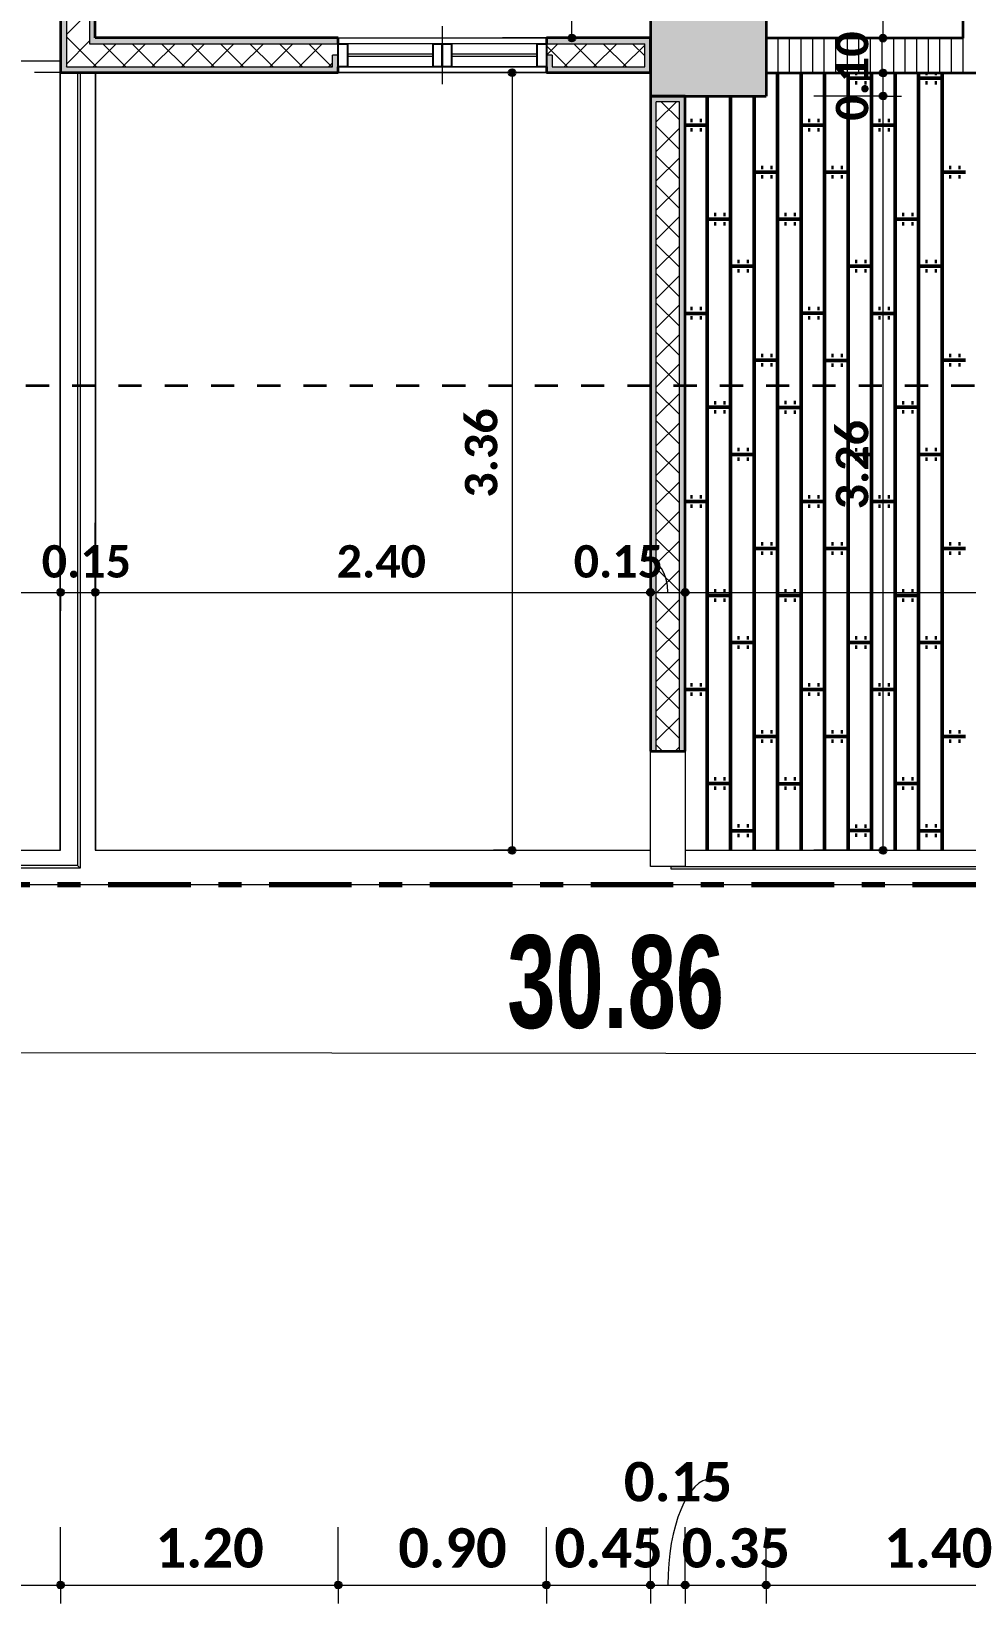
# Model space of a CAD drawing. Header units: metres. Extents: x -144 to 1000, y -717 to 29.
# Drawn here: x 507.7 to 511.74, y -574.64 to -567.85 of the extents above; entities that cross this region are included whole.
import ezdxf

# ---------------------------------------------------------------- set-up
doc = ezdxf.new("R2010")
doc.units = ezdxf.units.M
for name, pattern in [('Basculante', [0.11625, 0.075, -0.04125]), ('basculante modificado', [0.18, 0.1125, -0.0675]), ('Dash Dot 3_16_', [0.595313, 0.357187, -0.119063, 0, -0.119063])]:
    doc.linetypes.add(name, pattern=pattern)
doc.layers.get('0').update_dxf_attribs({"color": 1})
for name, color, linetype, lineweight in [('A-ANNO-DIMS', 1, 'Continuous', 9), ('A-DETL', 1, 'Continuous', 9), ('A-DETL-GENF', 1, 'Continuous', 9), ('A-FLOR', 2, 'Continuous', 9), ('A-FLOR-HRAL', 1, 'Continuous', 9), ('A-FLOR-PATT', 8, 'Continuous', 50), ('A-GLAZ', 1, 'Continuous', 9), ('A-WALL', 4, 'Continuous', 9), ('S-COLS', 7, 'Continuous', 9)]:
    doc.layers.add(name, color=color, linetype=linetype, lineweight=lineweight)
doc.layers.add('A-WALL-PATT', color=7, linetype='Continuous', lineweight=35, true_color=0x9c9c9c)
doc.styles.add('Britannic Bold_B_1', font='', dxfattribs={"width": 0.7, "height": 0.4})
doc.styles.add('Calibri_B_4', font='calibrib.ttf', dxfattribs={"height": 0.1125})
doc.styles.add('Calibri_B_5', font='calibrib.ttf', dxfattribs={"height": 0.66})
doc.styles.get('Britannic Bold_B_1').set_extended_font_data('Britannic Bold', bold=True)

# ---------------------------------------------------------------- blocks, each defined once
blk = doc.blocks.new('I')
at = {"layer": 'A-ANNO-DIMS', "lineweight": 25}
h = blk.add_hatch(color=256, dxfattribs=at)
edge = h.paths.add_edge_path()
edge.add_arc((506.2709, -506.2089), 0.015, 0, 360)
h = blk.add_hatch(color=256, dxfattribs=at)
edge = h.paths.add_edge_path()
edge.add_arc((507.6161, -506.21), 0.015, 0, 360)
h = blk.add_hatch(color=256, dxfattribs=at)
edge = h.paths.add_edge_path()
edge.add_arc((506.0124, -506.3589), 0.015, 0, 360)
h = blk.add_hatch(color=256, dxfattribs=at)
edge = h.paths.add_edge_path()
edge.add_arc((507.6161, -506.36), 0.015, 0, 360)
h = blk.add_hatch(color=256, dxfattribs=at)
edge = h.paths.add_edge_path()
edge.add_arc((507.6161, -506.4599), 0.015, 0, 360)
h = blk.add_hatch(color=256, dxfattribs=at)
edge = h.paths.add_edge_path()
edge.add_arc((507.6161, -506.4599), 0.015, 0, 360)
h = blk.add_hatch(color=256, dxfattribs=at)
edge = h.paths.add_edge_path()
edge.add_arc((504.0605, -508.6044), 0.015, 0, 360)
h = blk.add_hatch(color=256, dxfattribs=at)
edge = h.paths.add_edge_path()
edge.add_arc((504.0605, -508.6044), 0.015, 0, 360)
h = blk.add_hatch(color=256, dxfattribs=at)
edge = h.paths.add_edge_path()
edge.add_arc((504.2105, -508.6044), 0.015, 0, 360)
h = blk.add_hatch(color=256, dxfattribs=at)
edge = h.paths.add_edge_path()
edge.add_arc((504.2105, -508.6044), 0.015, 0, 360)
h = blk.add_hatch(color=256, dxfattribs=at)
edge = h.paths.add_edge_path()
edge.add_arc((506.6107, -508.6044), 0.015, 0, 360)
h = blk.add_hatch(color=256, dxfattribs=at)
edge = h.paths.add_edge_path()
edge.add_arc((506.6107, -508.6044), 0.015, 0, 360)
h = blk.add_hatch(color=256, dxfattribs=at)
edge = h.paths.add_edge_path()
edge.add_arc((506.7607, -508.6044), 0.015, 0, 360)
h = blk.add_hatch(color=256, dxfattribs=at)
edge = h.paths.add_edge_path()
edge.add_arc((506.7607, -508.6044), 0.015, 0, 360)
h = blk.add_hatch(color=256, dxfattribs=at)
edge = h.paths.add_edge_path()
edge.add_arc((506.0124, -509.7185), 0.015, 0, 360)
h = blk.add_hatch(color=256, dxfattribs=at)
edge = h.paths.add_edge_path()
edge.add_arc((507.6161, -509.7185), 0.015, 0, 360)
h = blk.add_hatch(color=256, dxfattribs=at)
edge = h.paths.add_edge_path()
edge.add_arc((504.0605, -512.8929), 0.015, 0, 360)
h = blk.add_hatch(color=256, dxfattribs=at)
edge = h.paths.add_edge_path()
edge.add_arc((504.0605, -512.8929), 0.015, 0, 360)
h = blk.add_hatch(color=256, dxfattribs=at)
edge = h.paths.add_edge_path()
edge.add_arc((505.2607, -512.8929), 0.015, 0, 360)
h = blk.add_hatch(color=256, dxfattribs=at)
edge = h.paths.add_edge_path()
edge.add_arc((505.2607, -512.8929), 0.015, 0, 360)
h = blk.add_hatch(color=256, dxfattribs=at)
edge = h.paths.add_edge_path()
edge.add_arc((506.1607, -512.8929), 0.015, 0, 360)
h = blk.add_hatch(color=256, dxfattribs=at)
edge = h.paths.add_edge_path()
edge.add_arc((506.1607, -512.8929), 0.015, 0, 360)
h = blk.add_hatch(color=256, dxfattribs=at)
edge = h.paths.add_edge_path()
edge.add_arc((506.6107, -512.8929), 0.015, 0, 360)
h = blk.add_hatch(color=256, dxfattribs=at)
edge = h.paths.add_edge_path()
edge.add_arc((506.6107, -512.8929), 0.015, 0, 360)
h = blk.add_hatch(color=256, dxfattribs=at)
edge = h.paths.add_edge_path()
edge.add_arc((506.7607, -512.8929), 0.015, 0, 360)
h = blk.add_hatch(color=256, dxfattribs=at)
edge = h.paths.add_edge_path()
edge.add_arc((506.7607, -512.8929), 0.015, 0, 360)
h = blk.add_hatch(color=256, dxfattribs=at)
edge = h.paths.add_edge_path()
edge.add_arc((507.1107, -512.8929), 0.015, 0, 360)
h = blk.add_hatch(color=256, dxfattribs=at)
edge = h.paths.add_edge_path()
edge.add_arc((507.1107, -512.8929), 0.015, 0, 360)
at = {"layer": 'A-WALL-PATT', "true_color": 0x747474}
for points in [[(504.0855, -506.3589), (504.0855, -501.6599), (504.0605, -501.6599), (504.0605, -506.3589)], [(506.7607, -509.2907), (506.7607, -506.4599), (506.6357, -506.4599), (506.6357, -506.4849), (506.7357, -506.4849), (506.7357, -509.2907)]]:
    blk.add_hatch(color=8, dxfattribs=at).paths.add_polyline_path(points)
at = {"layer": 'A-WALL-PATT', "lineweight": 5, "true_color": 0x747474}
h = blk.add_hatch(color=8, dxfattribs=at)
h.paths.add_polyline_path([(504.1876, -506.2339), (504.2105, -506.2339), (504.2105, -503.7599), (504.1855, -503.7599), (504.1855, -506.2339)])
h.paths.add_polyline_path([(504.2105, -503.6099), (504.2105, -501.7849), (504.1855, -501.7849), (504.1855, -503.6099)])
h = blk.add_hatch(color=8, dxfattribs=at)
h.paths.add_polyline_path([(504.8107, -506.3589), (505.2607, -506.3589), (505.2607, -506.2839), (505.2357, -506.2839), (505.2357, -506.3339), (504.0855, -506.3339), (504.0856, -506.3589), (504.4812, -506.3589)])
h.paths.add_polyline_path([(506.6107, -506.3589), (506.6107, -506.2339), (506.5857, -506.2339), (506.5857, -506.3339), (506.1857, -506.3339), (506.1857, -506.2839), (506.1607, -506.2839), (506.1607, -506.3589), (506.5857, -506.3589)])
at = {"layer": 'A-WALL-PATT', "true_color": 0x747474}
h = blk.add_hatch(color=8, dxfattribs=at)
h.paths.add_polyline_path([(504.2105, -506.2339), (505.2607, -506.2339), (505.2607, -506.2089), (504.2105, -506.2092)])
h.paths.add_polyline_path([(506.5857, -506.2339), (506.6107, -506.2339), (506.6107, -506.2089), (506.1607, -506.2089), (506.1607, -506.2339), (506.1857, -506.2339)])
at = {"layer": 'A-WALL-PATT', "lineweight": 5, "true_color": 0x747474}
blk.add_hatch(color=8, dxfattribs=at).paths.add_polyline_path([(506.6107, -509.2907), (506.6357, -509.2907), (506.6357, -506.4599), (506.6107, -506.4599), (506.6107, -507.0488)])
at = {"layer": 'S-COLS', "true_color": 0x5b5b5b}
h = blk.add_hatch(color=251, dxfattribs=at)
h.paths.add_polyline_path([(498.9107, -506.46), (499.4107, -506.46), (499.4107, -505.56), (498.9107, -505.56), (498.9107, -506.3874)])
h.paths.add_polyline_path([(516.7105, -506.46), (517.2105, -506.46), (517.2105, -505.56), (516.7105, -505.56), (516.7105, -506.4599)])
h.paths.add_polyline_path([(506.7607, -506.4599), (507.1107, -506.4599), (507.1107, -505.5599), (506.6107, -505.5599), (506.6107, -506.4599)])
h.paths.add_polyline_path([(499.1855, -498.7599), (499.4106, -498.7599), (499.4106, -498.06), (498.9106, -498.06), (498.9106, -498.7599)])
h.paths.add_polyline_path([(517.2108, -498.7599), (517.2108, -498.06), (516.8108, -498.06), (516.8108, -498.7599), (517.0242, -498.7599)])
h.paths.add_polyline_path([(504.8107, -498.7599), (504.8103, -498.26), (503.1105, -498.26), (503.1105, -496.11), (504.8108, -496.11), (504.8103, -495.61), (502.8105, -495.6101), (502.8106, -498.7599), (504.8103, -498.7599)])
h.paths.add_polyline_path([(513.4108, -498.7599), (513.4106, -495.6099), (512.9108, -495.61), (512.9108, -498.7599), (513.4107, -498.7599)])
h.paths.add_polyline_path([(507.1107, -498.7599), (507.1107, -497.8599), (506.6107, -497.8599), (506.6107, -498.7599), (506.7617, -498.7599)])
h.paths.add_polyline_path([(506.6108, -496.51), (507.1108, -496.51), (507.1108, -495.61), (506.6108, -495.61), (506.6108, -496.11)])
h.paths.add_polyline_path([(499.1855, -496.31), (499.4105, -496.31), (499.4105, -495.6089), (498.9105, -495.61), (498.9105, -496.31)])
h.paths.add_polyline_path([(517.0864, -496.31), (517.2108, -496.31), (517.2108, -495.6089), (516.8108, -495.6089), (516.8108, -496.31), (517.0364, -496.31)])
h.paths.add_polyline_path([(516.7107, -487.61), (517.2107, -487.61), (517.2107, -486.7102), (516.7107, -486.7102), (516.7107, -486.7314)])
h.paths.add_polyline_path([(506.7617, -487.61), (507.1107, -487.61), (507.1107, -486.71), (506.6107, -486.71), (506.6107, -487.61), (506.6857, -487.61)])
h.paths.add_polyline_path([(499.92, -487.01), (500.0107, -487.01), (500.0107, -486.51), (499.1107, -486.51), (499.1107, -487.01), (499.8386, -487.01)])
at = {"layer": 'A-ANNO-DIMS'}
for p, q in [((506.2709, -506.2089), (506.2709, -503.7599)), ((507.6161, -506.21), (507.6161, -505.4599)), ((506.2709, -506.2089), (505.9709, -506.2089)), ((506.2709, -506.2089), (506.3509, -506.2089)), ((507.6161, -506.21), (507.3161, -506.21)), ((507.6161, -506.21), (507.6961, -506.21)), ((506.0124, -506.3589), (505.9324, -506.3589)), ((506.0124, -506.3589), (506.0124, -509.7185)), ((506.0124, -506.3589), (506.3124, -506.3589)), ((507.6161, -506.36), (507.3161, -506.36)), ((507.6161, -506.4599), (507.6161, -506.36)), ((507.6161, -506.36), (507.6961, -506.36)), ((507.6161, -506.4599), (507.3161, -506.4599)), ((507.6161, -506.4599), (507.3161, -506.4599)), ((507.6161, -509.7185), (507.6161, -506.4599)), ((507.6161, -506.4599), (507.6961, -506.4599)), ((507.6161, -506.4599), (507.6961, -506.4599)), ((504.0605, -508.6044), (504.0605, -508.3044)), ((504.0605, -508.6044), (504.0605, -508.3044)), ((504.2105, -508.6044), (504.2105, -508.3044)), ((504.2105, -508.6044), (504.2105, -508.3044)), ((506.6107, -508.6044), (506.6107, -508.3044)), ((506.6107, -508.6044), (506.6107, -508.3044)), ((506.7607, -508.6044), (506.7607, -508.3044)), ((506.7607, -508.6044), (506.7607, -508.3044)), ((499.4107, -508.6044), (504.0605, -508.6044)), ((504.0605, -508.6044), (504.0605, -508.6844)), ((504.0605, -508.6044), (504.2105, -508.6044)), ((504.0605, -508.6044), (504.0605, -508.6844)), ((504.2105, -508.6044), (504.2105, -508.6844)), ((504.2105, -508.6044), (506.6107, -508.6044)), ((504.2105, -508.6044), (504.2105, -508.6844)), ((506.6107, -508.6044), (506.6107, -508.6844)), ((506.6107, -508.6044), (506.7607, -508.6044)), ((506.6107, -508.6044), (506.6107, -508.6844)), ((506.7607, -508.6044), (506.7607, -508.6844)), ((506.7607, -508.6044), (518.2107, -508.6044)), ((506.7607, -508.6044), (506.7607, -508.6844)), ((506.0124, -509.7185), (505.9324, -509.7185)), ((506.0124, -509.7185), (506.3124, -509.7185)), ((507.6161, -509.7185), (507.3161, -509.7185)), ((507.6161, -509.7185), (507.6961, -509.7185)), ((504.0605, -512.8929), (504.0605, -512.6429)), ((504.0605, -512.8929), (504.0605, -512.6429)), ((505.2607, -512.8929), (505.2607, -512.6429)), ((505.2607, -512.8929), (505.2607, -512.6429)), ((506.1607, -512.8929), (506.1607, -512.6429)), ((506.1607, -512.8929), (506.1607, -512.6429)), ((506.6107, -512.8929), (506.6107, -512.6429)), ((506.6107, -512.8929), (506.6107, -512.6429)), ((506.7607, -512.8929), (506.7607, -512.6429)), ((506.7607, -512.8929), (506.7607, -512.6429)), ((507.1107, -512.8929), (507.1107, -512.6429)), ((507.1107, -512.8929), (507.1107, -512.6429)), ((499.4107, -512.8929), (504.0605, -512.8929)), ((504.0605, -512.8929), (504.0605, -512.9729)), ((504.0605, -512.8929), (505.2607, -512.8929)), ((504.0605, -512.8929), (504.0605, -512.9729)), ((505.2607, -512.8929), (505.2607, -512.9729)), ((505.2607, -512.8929), (506.1607, -512.8929)), ((505.2607, -512.8929), (505.2607, -512.9729)), ((506.1607, -512.8929), (506.1607, -512.9729)), ((506.1607, -512.8929), (506.6107, -512.8929)), ((506.1607, -512.8929), (506.1607, -512.9729)), ((506.6107, -512.8929), (506.6107, -512.9729)), ((506.6107, -512.8929), (506.7607, -512.8929)), ((506.6107, -512.8929), (506.6107, -512.9729)), ((506.7607, -512.8929), (506.7607, -512.9729)), ((506.7607, -512.8929), (507.1107, -512.8929)), ((506.7607, -512.8929), (506.7607, -512.9729)), ((507.1107, -512.8929), (507.1107, -512.9729)), ((507.1107, -512.8929), (508.5107, -512.8929)), ((507.1107, -512.8929), (507.1107, -512.9729))]:
    blk.add_line(p, q, dxfattribs=at)
at = {"layer": 'A-ANNO-DIMS', "color": 5, "true_color": 0x0000ff}
blk.add_line((522.0056, -510.6083), (491.1437, -510.584), dxfattribs=at)
at = {"layer": 'A-ANNO-DIMS', "lineweight": 25}
for centre in [(506.2709, -506.2089), (507.6161, -506.21), (506.0124, -506.3589), (507.6161, -506.36), (507.6161, -506.4599), (507.6161, -506.4599), (504.0605, -508.6044), (504.0605, -508.6044), (504.2105, -508.6044), (504.2105, -508.6044), (506.6107, -508.6044), (506.6107, -508.6044), (506.7607, -508.6044), (506.7607, -508.6044), (506.0124, -509.7185), (507.6161, -509.7185), (504.0605, -512.8929), (504.0605, -512.8929), (505.2607, -512.8929), (505.2607, -512.8929), (506.1607, -512.8929), (506.1607, -512.8929), (506.6107, -512.8929), (506.6107, -512.8929), (506.7607, -512.8929), (506.7607, -512.8929), (507.1107, -512.8929), (507.1107, -512.8929)]:
    blk.add_circle(centre, 0.015, dxfattribs=at)
at = {"layer": 'A-ANNO-DIMS'}
for centre, major_axis, ratio, start_param, end_param in [((506.5921, -508.6044), (0, 0.1451), 0.644837, 4.712389, 6.283185), ((506.876, -512.8929), (0, 0.4602), 0.413564, 0, 1.570796)]:
    blk.add_ellipse(centre, major_axis=major_axis, ratio=ratio, start_param=start_param, end_param=end_param, dxfattribs=at)
at = {"layer": 'A-DETL', "color": 7, "linetype": 'basculante modificado'}
for p, q in [((506.6107, -506.3589), (499.4107, -506.3589)), ((507.1098, -506.3589), (516.7105, -506.3589))]:
    blk.add_line(p, q, dxfattribs=at)
at = {"layer": 'A-DETL', "color": 7, "linetype": 'Basculante', "lineweight": 35}
blk.add_line((498.9107, -507.7099), (517.2105, -507.7099), dxfattribs=at)
at = {"layer": 'A-DETL', "color": 7, "linetype": 'Dash Dot 3_16_', "lineweight": 70}
blk.add_line((522.0062, -509.8685), (491.1443, -509.8685), dxfattribs=at)
at = {"layer": 'A-DETL-GENF', "lineweight": 25}
for p, q in [((505.2607, -506.2339), (505.3007, -506.2339)), ((505.2607, -506.3339), (505.2607, -506.2339)), ((505.3007, -506.2339), (505.3007, -506.3339)), ((505.6707, -506.2339), (505.7107, -506.2339)), ((505.6707, -506.3339), (505.6707, -506.2339)), ((505.7107, -506.2339), (505.7107, -506.3339)), ((505.7107, -506.2339), (505.7507, -506.2339)), ((505.7107, -506.3339), (505.7107, -506.2339)), ((505.7507, -506.2339), (505.7507, -506.3339)), ((506.1207, -506.2339), (506.1607, -506.2339)), ((506.1207, -506.3339), (506.1207, -506.2339)), ((506.1607, -506.2339), (506.1607, -506.3339)), ((505.3007, -506.3339), (505.2607, -506.3339)), ((505.7107, -506.3339), (505.6707, -506.3339)), ((505.7507, -506.3339), (505.7107, -506.3339)), ((506.1607, -506.3339), (506.1207, -506.3339))]:
    blk.add_line(p, q, dxfattribs=at)
at = {"layer": 'A-DETL-GENF'}
for p, q in [((505.6707, -506.2339), (505.3007, -506.2339)), ((506.1207, -506.2339), (505.7507, -506.2339)), ((505.6707, -506.2789), (505.3007, -506.2789)), ((505.6707, -506.2889), (505.3007, -506.2889)), ((505.6707, -506.3339), (505.3007, -506.3339)), ((506.1207, -506.2789), (505.7507, -506.2789)), ((506.1207, -506.2889), (505.7507, -506.2889)), ((506.1207, -506.3339), (505.7507, -506.3339))]:
    blk.add_line(p, q, dxfattribs=at)
at = {"layer": 'A-FLOR'}
for p, q in [((504.2107, -505.2599), (504.2107, -506.2089)), ((506.6107, -506.36), (504.2107, -506.36)), ((504.2107, -506.36), (504.2107, -509.7185))]:
    blk.add_line(p, q, dxfattribs=at)
at = {"layer": 'A-FLOR-HRAL'}
for p, q in [((504.1337, -506.3589), (504.1337, -509.784)), ((504.1457, -506.3589), (504.1457, -509.796)), ((504.1457, -509.796), (499.3297, -509.796)), ((504.1337, -509.784), (499.3417, -509.784)), ((504.1457, -509.796), (504.1337, -509.784)), ((506.6996, -509.8), (506.6996, -509.788)), ((506.6996, -509.788), (518.2683, -509.788)), ((518.2803, -509.8), (506.6996, -509.8))]:
    blk.add_line(p, q, dxfattribs=at)
at = {"layer": 'A-FLOR-PATT', "color": 8, "true_color": 0x808080, "transparency": 33554559}
for p, q in [((507.1603, -506.36), (507.1603, -509.7185)), ((507.2619, -506.36), (507.2619, -509.7185)), ((507.3635, -506.36), (507.3635, -509.7185)), ((507.4645, -506.3825), (507.5661, -506.3825)), ((507.4651, -506.36), (507.4651, -509.7185)), ((507.4955, -506.3625), (507.5039, -506.3625)), ((507.4955, -506.4025), (507.5039, -506.4025)), ((507.5362, -506.3625), (507.5445, -506.3625)), ((507.5362, -506.4025), (507.5445, -506.4025)), ((507.5667, -506.36), (507.5667, -509.7185)), ((507.6683, -506.36), (507.6683, -509.7185)), ((507.7699, -506.36), (507.7699, -509.7185)), ((507.7699, -506.3829), (507.8715, -506.3829)), ((507.7999, -506.3621), (507.8083, -506.3621)), ((507.7999, -506.4029), (507.8083, -506.4029)), ((507.8406, -506.3621), (507.8489, -506.3621)), ((507.8406, -506.4029), (507.8489, -506.4029)), ((507.8715, -506.36), (507.8715, -509.7185)), ((506.8555, -506.4599), (506.8555, -509.7185)), ((506.9571, -506.4599), (506.9571, -509.7185)), ((507.0587, -506.4599), (507.0587, -509.7185)), ((506.7608, -506.5861), (506.8555, -506.5861)), ((506.7839, -506.5653), (506.7923, -506.5653)), ((506.7839, -506.6061), (506.7923, -506.6061)), ((506.8246, -506.5653), (506.8329, -506.5653)), ((506.8246, -506.6061), (506.8329, -506.6061)), ((507.2613, -506.5857), (507.3629, -506.5857)), ((507.2923, -506.5657), (507.3007, -506.5657)), ((507.2923, -506.6057), (507.3007, -506.6057)), ((507.333, -506.5657), (507.3413, -506.5657)), ((507.333, -506.6057), (507.3413, -506.6057)), ((507.5667, -506.5861), (507.6683, -506.5861)), ((507.5967, -506.5653), (507.6051, -506.5653)), ((507.5967, -506.6061), (507.6051, -506.6061)), ((507.6374, -506.5653), (507.6457, -506.5653)), ((507.6374, -506.6061), (507.6457, -506.6061)), ((507.0581, -506.7889), (507.1597, -506.7889)), ((507.0891, -506.7689), (507.0975, -506.7689)), ((507.0891, -506.8089), (507.0975, -506.8089)), ((507.1298, -506.7689), (507.1381, -506.7689)), ((507.1298, -506.8089), (507.1381, -506.8089)), ((507.3635, -506.7893), (507.4651, -506.7893)), ((507.3935, -506.7685), (507.4019, -506.7685)), ((507.3935, -506.8093), (507.4019, -506.8093)), ((507.4342, -506.7685), (507.4425, -506.7685)), ((507.4342, -506.8093), (507.4425, -506.8093)), ((507.8709, -506.7889), (507.9725, -506.7889)), ((507.9019, -506.7689), (507.9103, -506.7689)), ((507.9019, -506.8089), (507.9103, -506.8089)), ((507.9426, -506.7689), (507.9509, -506.7689)), ((507.9426, -506.8089), (507.9509, -506.8089)), ((506.8549, -506.9921), (506.9565, -506.9921)), ((506.8859, -506.9721), (506.8943, -506.9721)), ((506.8859, -507.0121), (506.8943, -507.0121)), ((506.9266, -506.9721), (506.9349, -506.9721)), ((506.9266, -507.0121), (506.9349, -507.0121)), ((507.1603, -506.9925), (507.2619, -506.9925)), ((507.1903, -506.9717), (507.1987, -506.9717)), ((507.1903, -507.0125), (507.1987, -507.0125)), ((507.231, -506.9717), (507.2393, -506.9717)), ((507.231, -507.0125), (507.2393, -507.0125)), ((507.6677, -506.9921), (507.7693, -506.9921)), ((507.6987, -506.9721), (507.7071, -506.9721)), ((507.6987, -507.0121), (507.7071, -507.0121)), ((507.7394, -506.9721), (507.7477, -506.9721)), ((507.7394, -507.0121), (507.7477, -507.0121)), ((506.9571, -507.1957), (507.0587, -507.1957)), ((506.9871, -507.1749), (506.9955, -507.1749)), ((506.9871, -507.2157), (506.9955, -507.2157)), ((507.0278, -507.1749), (507.0361, -507.1749)), ((507.0278, -507.2157), (507.0361, -507.2157)), ((507.4645, -507.1953), (507.5661, -507.1953)), ((507.4955, -507.1753), (507.5039, -507.1753)), ((507.4955, -507.2153), (507.5039, -507.2153)), ((507.5362, -507.1753), (507.5445, -507.1753)), ((507.5362, -507.2153), (507.5445, -507.2153)), ((507.7699, -507.1957), (507.8715, -507.1957)), ((507.7999, -507.1749), (507.8083, -507.1749)), ((507.7999, -507.2157), (507.8083, -507.2157)), ((507.8406, -507.1749), (507.8489, -507.1749)), ((507.8406, -507.2157), (507.8489, -507.2157)), ((506.761, -507.3989), (506.8555, -507.3989)), ((506.7839, -507.3781), (506.7923, -507.3781)), ((506.7839, -507.4189), (506.7923, -507.4189)), ((506.8246, -507.3781), (506.8329, -507.3781)), ((506.8246, -507.4189), (506.8329, -507.4189)), ((507.2613, -507.3985), (507.3629, -507.3985)), ((507.2923, -507.3785), (507.3007, -507.3785)), ((507.2923, -507.4185), (507.3007, -507.4185)), ((507.333, -507.3785), (507.3413, -507.3785)), ((507.333, -507.4185), (507.3413, -507.4185)), ((507.5667, -507.3989), (507.6683, -507.3989)), ((507.5967, -507.3781), (507.6051, -507.3781)), ((507.5967, -507.4189), (507.6051, -507.4189)), ((507.6374, -507.3781), (507.6457, -507.3781)), ((507.6374, -507.4189), (507.6457, -507.4189)), ((507.0581, -507.6017), (507.1597, -507.6017)), ((507.0891, -507.5817), (507.0975, -507.5817)), ((507.0891, -507.6217), (507.0975, -507.6217)), ((507.1298, -507.5817), (507.1381, -507.5817)), ((507.1298, -507.6217), (507.1381, -507.6217)), ((507.3635, -507.6021), (507.4651, -507.6021)), ((507.3935, -507.5813), (507.4019, -507.5813)), ((507.3935, -507.6221), (507.4019, -507.6221)), ((507.4342, -507.5813), (507.4425, -507.5813)), ((507.4342, -507.6221), (507.4425, -507.6221)), ((507.8709, -507.6017), (507.9725, -507.6017)), ((507.9019, -507.5817), (507.9103, -507.5817)), ((507.9019, -507.6217), (507.9103, -507.6217)), ((507.9426, -507.5817), (507.9509, -507.5817)), ((507.9426, -507.6217), (507.9509, -507.6217)), ((506.8549, -507.8049), (506.9565, -507.8049)), ((506.8859, -507.7849), (506.8943, -507.7849)), ((506.8859, -507.8249), (506.8943, -507.8249)), ((506.9266, -507.7849), (506.9349, -507.7849)), ((506.9266, -507.8249), (506.9349, -507.8249)), ((507.1603, -507.8053), (507.2619, -507.8053)), ((507.1903, -507.7845), (507.1987, -507.7845)), ((507.1903, -507.8253), (507.1987, -507.8253)), ((507.231, -507.7845), (507.2393, -507.7845)), ((507.231, -507.8253), (507.2393, -507.8253)), ((507.6677, -507.8049), (507.7693, -507.8049)), ((507.6987, -507.7849), (507.7071, -507.7849)), ((507.6987, -507.8249), (507.7071, -507.8249)), ((507.7394, -507.7849), (507.7477, -507.7849)), ((507.7394, -507.8249), (507.7477, -507.8249)), ((506.9571, -508.0085), (507.0587, -508.0085)), ((506.9871, -507.9877), (506.9955, -507.9877)), ((506.9871, -508.0285), (506.9955, -508.0285)), ((507.0278, -507.9877), (507.0361, -507.9877)), ((507.0278, -508.0285), (507.0361, -508.0285)), ((507.4645, -508.0081), (507.5661, -508.0081)), ((507.4955, -507.9881), (507.5039, -507.9881)), ((507.4955, -508.0281), (507.5039, -508.0281)), ((507.5362, -507.9881), (507.5445, -507.9881)), ((507.5362, -508.0281), (507.5445, -508.0281)), ((507.7699, -508.0085), (507.8715, -508.0085)), ((507.7999, -507.9877), (507.8083, -507.9877)), ((507.7999, -508.0285), (507.8083, -508.0285)), ((507.8406, -507.9877), (507.8489, -507.9877)), ((507.8406, -508.0285), (507.8489, -508.0285)), ((506.7613, -508.2117), (506.8555, -508.2117)), ((506.7839, -508.1909), (506.7923, -508.1909)), ((506.7839, -508.2317), (506.7923, -508.2317)), ((506.8246, -508.1909), (506.8329, -508.1909)), ((506.8246, -508.2317), (506.8329, -508.2317)), ((507.2613, -508.2113), (507.3629, -508.2113)), ((507.2923, -508.1913), (507.3007, -508.1913)), ((507.2923, -508.2313), (507.3007, -508.2313)), ((507.333, -508.1913), (507.3413, -508.1913)), ((507.333, -508.2313), (507.3413, -508.2313)), ((507.5667, -508.2117), (507.6683, -508.2117)), ((507.5967, -508.1909), (507.6051, -508.1909)), ((507.5967, -508.2317), (507.6051, -508.2317)), ((507.6374, -508.1909), (507.6457, -508.1909)), ((507.6374, -508.2317), (507.6457, -508.2317)), ((507.0581, -508.4145), (507.1597, -508.4145)), ((507.0891, -508.3945), (507.0975, -508.3945)), ((507.0891, -508.4345), (507.0975, -508.4345)), ((507.1298, -508.3945), (507.1381, -508.3945)), ((507.1298, -508.4345), (507.1381, -508.4345)), ((507.3635, -508.4149), (507.4651, -508.4149)), ((507.3935, -508.3941), (507.4019, -508.3941)), ((507.3935, -508.4349), (507.4019, -508.4349)), ((507.4342, -508.3941), (507.4425, -508.3941)), ((507.4342, -508.4349), (507.4425, -508.4349)), ((507.8709, -508.4145), (507.9725, -508.4145)), ((507.9019, -508.3945), (507.9103, -508.3945)), ((507.9019, -508.4345), (507.9103, -508.4345)), ((507.9426, -508.3945), (507.9509, -508.3945)), ((507.9426, -508.4345), (507.9509, -508.4345)), ((506.8549, -508.6177), (506.9565, -508.6177)), ((506.8859, -508.5977), (506.8943, -508.5977)), ((506.8859, -508.6377), (506.8943, -508.6377)), ((506.9266, -508.5977), (506.9349, -508.5977)), ((506.9266, -508.6377), (506.9349, -508.6377)), ((507.1603, -508.6181), (507.2619, -508.6181)), ((507.1903, -508.5973), (507.1987, -508.5973)), ((507.1903, -508.6381), (507.1987, -508.6381)), ((507.231, -508.5973), (507.2393, -508.5973)), ((507.231, -508.6381), (507.2393, -508.6381)), ((507.6677, -508.6177), (507.7693, -508.6177)), ((507.6987, -508.5977), (507.7071, -508.5977)), ((507.6987, -508.6377), (507.7071, -508.6377)), ((507.7394, -508.5977), (507.7477, -508.5977)), ((507.7394, -508.6377), (507.7477, -508.6377)), ((506.9571, -508.8213), (507.0587, -508.8213)), ((506.9871, -508.8005), (506.9955, -508.8005)), ((506.9871, -508.8413), (506.9955, -508.8413)), ((507.0278, -508.8005), (507.0361, -508.8005)), ((507.0278, -508.8413), (507.0361, -508.8413)), ((507.4645, -508.8209), (507.5661, -508.8209)), ((507.4955, -508.8009), (507.5039, -508.8009)), ((507.4955, -508.8409), (507.5039, -508.8409)), ((507.5362, -508.8009), (507.5445, -508.8009)), ((507.5362, -508.8409), (507.5445, -508.8409)), ((507.7699, -508.8213), (507.8715, -508.8213)), ((507.7999, -508.8005), (507.8083, -508.8005)), ((507.7999, -508.8413), (507.8083, -508.8413)), ((507.8406, -508.8005), (507.8489, -508.8005)), ((507.8406, -508.8413), (507.8489, -508.8413)), ((506.7615, -509.0245), (506.8555, -509.0245)), ((506.7839, -509.0037), (506.7923, -509.0037)), ((506.7839, -509.0445), (506.7923, -509.0445)), ((506.8246, -509.0037), (506.8329, -509.0037)), ((506.8246, -509.0445), (506.8329, -509.0445)), ((507.2613, -509.0241), (507.3629, -509.0241)), ((507.2923, -509.0041), (507.3007, -509.0041)), ((507.2923, -509.0441), (507.3007, -509.0441)), ((507.333, -509.0041), (507.3413, -509.0041)), ((507.333, -509.0441), (507.3413, -509.0441)), ((507.5667, -509.0245), (507.6683, -509.0245)), ((507.5967, -509.0037), (507.6051, -509.0037)), ((507.5967, -509.0445), (507.6051, -509.0445)), ((507.6374, -509.0037), (507.6457, -509.0037)), ((507.6374, -509.0445), (507.6457, -509.0445)), ((507.0581, -509.2273), (507.1597, -509.2273)), ((507.0891, -509.2073), (507.0975, -509.2073)), ((507.0891, -509.2473), (507.0975, -509.2473)), ((507.1298, -509.2073), (507.1381, -509.2073)), ((507.1298, -509.2473), (507.1381, -509.2473)), ((507.3635, -509.2277), (507.4651, -509.2277)), ((507.3935, -509.2069), (507.4019, -509.2069)), ((507.3935, -509.2477), (507.4019, -509.2477)), ((507.4342, -509.2069), (507.4425, -509.2069)), ((507.4342, -509.2477), (507.4425, -509.2477)), ((507.8709, -509.2273), (507.9725, -509.2273)), ((507.9019, -509.2073), (507.9103, -509.2073)), ((507.9019, -509.2473), (507.9103, -509.2473)), ((507.9426, -509.2073), (507.9509, -509.2073)), ((507.9426, -509.2473), (507.9509, -509.2473)), ((506.8549, -509.4305), (506.9565, -509.4305)), ((506.8859, -509.4105), (506.8943, -509.4105)), ((506.8859, -509.4505), (506.8943, -509.4505)), ((506.9266, -509.4105), (506.9349, -509.4105)), ((506.9266, -509.4505), (506.9349, -509.4505)), ((507.1603, -509.4309), (507.2619, -509.4309)), ((507.1903, -509.4101), (507.1987, -509.4101)), ((507.1903, -509.4509), (507.1987, -509.4509)), ((507.231, -509.4101), (507.2393, -509.4101)), ((507.231, -509.4509), (507.2393, -509.4509)), ((507.6677, -509.4305), (507.7693, -509.4305)), ((507.6987, -509.4105), (507.7071, -509.4105)), ((507.6987, -509.4505), (507.7071, -509.4505)), ((507.7394, -509.4105), (507.7477, -509.4105)), ((507.7394, -509.4505), (507.7477, -509.4505)), ((506.9571, -509.6341), (507.0587, -509.6341)), ((506.9871, -509.6133), (506.9955, -509.6133)), ((506.9871, -509.6541), (506.9955, -509.6541)), ((507.0278, -509.6133), (507.0361, -509.6133)), ((507.0278, -509.6541), (507.0361, -509.6541)), ((507.4645, -509.6337), (507.5661, -509.6337)), ((507.4955, -509.6137), (507.5039, -509.6137)), ((507.4955, -509.6537), (507.5039, -509.6537)), ((507.5362, -509.6137), (507.5445, -509.6137)), ((507.5362, -509.6537), (507.5445, -509.6537)), ((507.7699, -509.6341), (507.8715, -509.6341)), ((507.7999, -509.6133), (507.8083, -509.6133)), ((507.7999, -509.6541), (507.8083, -509.6541)), ((507.8406, -509.6133), (507.8489, -509.6133)), ((507.8406, -509.6541), (507.8489, -509.6541))]:
    blk.add_line(p, q, dxfattribs=at)
at = {"layer": 'A-GLAZ'}
for p, q in [((505.7107, -506.1589), (505.7107, -506.4089)), ((505.2607, -506.3339), (505.2607, -506.2339)), ((505.7107, -506.2339), (505.2607, -506.2339)), ((505.7107, -506.3339), (505.7107, -506.2339)), ((505.7107, -506.3339), (505.7107, -506.2339)), ((506.1607, -506.2339), (505.7107, -506.2339)), ((506.1607, -506.3339), (506.1607, -506.2339)), ((505.2607, -506.3339), (505.7107, -506.3339)), ((505.7107, -506.3339), (506.1607, -506.3339))]:
    blk.add_line(p, q, dxfattribs=at)
at = {"layer": 'A-WALL', "lineweight": 35}
for p, q in [((504.0605, -501.6599), (504.0605, -506.3589)), ((504.2105, -506.2089), (504.2105, -503.7599)), ((507.9607, -505.4599), (507.9607, -506.21)), ((505.2607, -506.2089), (504.2105, -506.2089)), ((505.2607, -506.2339), (505.2607, -506.2089)), ((506.6107, -506.2089), (506.1607, -506.2089)), ((506.1607, -506.2089), (506.1607, -506.2339)), ((506.6107, -506.3589), (506.6107, -506.2089)), ((507.9607, -506.21), (507.1107, -506.21)), ((507.1107, -506.21), (507.1107, -506.36)), ((505.2607, -506.3589), (505.2607, -506.3339)), ((506.1607, -506.3339), (506.1607, -506.3589)), ((504.0605, -506.3589), (505.2607, -506.3589)), ((506.1607, -506.3589), (506.6107, -506.3589)), ((507.1107, -506.36), (508.5107, -506.36)), ((506.6107, -506.4599), (506.6107, -509.2907)), ((506.7607, -506.4599), (506.6107, -506.4599)), ((506.7607, -509.2907), (506.7607, -506.4599)), ((506.6107, -509.2907), (506.7607, -509.2907))]:
    blk.add_line(p, q, dxfattribs=at)
at = {"layer": 'A-WALL'}
for p, q in [((504.0855, -501.6849), (504.0855, -506.3339)), ((504.1855, -501.7849), (504.1855, -506.2339)), ((504.1855, -506.2339), (505.2607, -506.2339)), ((505.2607, -506.2089), (506.1607, -506.2089)), ((506.1607, -506.2339), (506.5857, -506.2339)), ((506.5857, -506.3339), (506.5857, -506.2339)), ((499.4132, -506.3084), (504.0571, -506.3084)), ((504.0571, -506.3084), (504.0571, -509.7185)), ((504.0855, -506.3339), (505.2357, -506.3339)), ((505.2607, -506.2839), (505.2357, -506.2839)), ((505.2357, -506.3339), (505.2357, -506.2839)), ((506.1857, -506.2839), (506.1607, -506.2839)), ((506.1857, -506.2839), (506.1857, -506.3339)), ((506.1857, -506.3339), (506.5857, -506.3339)), ((504.0605, -509.7185), (504.0605, -506.3589)), ((504.2105, -506.3589), (504.2105, -509.7185)), ((506.1607, -506.3589), (505.2607, -506.3589)), ((506.6357, -509.2907), (506.6357, -506.4849)), ((506.7357, -506.4849), (506.6357, -506.4849)), ((506.7357, -509.2907), (506.7357, -506.4849)), ((506.6107, -509.788), (506.6107, -509.2907)), ((506.7607, -509.2907), (506.7607, -509.788)), ((499.4107, -509.7185), (504.0605, -509.7185)), ((504.2105, -509.7185), (506.6107, -509.7185)), ((506.7617, -509.7185), (518.2107, -509.7185)), ((506.7607, -509.788), (506.6107, -509.788)), ((518.3607, -509.8685), (493.2979, -509.8685))]:
    blk.add_line(p, q, dxfattribs=at)
at = {"layer": 'A-WALL-PATT', "color": 1, "lineweight": 5, "true_color": 0xff0000}
for p, q in [((504.0855, -506.1946), (504.1855, -506.0946)), ((504.1855, -506.3041), (504.0855, -506.2041)), ((504.0855, -506.3219), (504.1855, -506.2219)), ((504.2007, -506.3339), (504.3007, -506.2339)), ((504.3426, -506.3339), (504.2426, -506.2339)), ((504.328, -506.3339), (504.428, -506.2339)), ((504.4698, -506.3339), (504.3698, -506.2339)), ((504.4553, -506.3339), (504.5553, -506.2339)), ((504.5971, -506.3339), (504.4971, -506.2339)), ((504.5826, -506.3339), (504.6826, -506.2339)), ((504.7244, -506.3339), (504.6244, -506.2339)), ((504.7099, -506.3339), (504.8099, -506.2339)), ((504.8517, -506.3339), (504.7517, -506.2339)), ((504.8371, -506.3339), (504.9371, -506.2339)), ((504.9789, -506.3339), (504.8789, -506.2339)), ((504.9644, -506.3339), (505.0644, -506.2339)), ((505.1062, -506.3339), (505.0062, -506.2339)), ((505.0917, -506.3339), (505.1917, -506.2339)), ((505.2335, -506.3339), (505.1335, -506.2339)), ((506.1607, -506.2831), (506.2099, -506.2339)), ((506.2517, -506.3339), (506.1607, -506.2429)), ((506.2372, -506.3339), (506.3372, -506.2339)), ((506.379, -506.3339), (506.279, -506.2339)), ((506.3645, -506.3339), (506.4645, -506.2339)), ((506.5063, -506.3339), (506.4063, -506.2339)), ((506.4918, -506.3339), (506.5857, -506.24)), ((506.5857, -506.286), (506.5336, -506.2339)), ((504.088, -506.3339), (504.0855, -506.3314)), ((504.2153, -506.3339), (504.1855, -506.3041)), ((505.219, -506.3339), (505.2357, -506.3172)), ((506.6357, -506.5718), (506.7226, -506.4849)), ((506.7357, -506.5633), (506.6573, -506.4849)), ((506.7357, -506.6906), (506.6357, -506.5906)), ((506.6357, -506.6991), (506.7357, -506.5991)), ((506.7357, -506.8179), (506.6357, -506.7179)), ((506.6357, -506.8264), (506.7357, -506.7264)), ((506.7357, -506.9452), (506.6357, -506.8452)), ((506.6357, -506.9536), (506.7357, -506.8536)), ((506.7357, -507.0724), (506.6357, -506.9724)), ((506.6357, -507.0809), (506.7357, -506.9809)), ((506.7357, -507.1997), (506.6357, -507.0997)), ((506.6357, -507.2082), (506.7357, -507.1082)), ((506.7357, -507.327), (506.6357, -507.227)), ((506.6357, -507.3355), (506.7357, -507.2355)), ((506.7357, -507.4543), (506.6357, -507.3543)), ((506.6357, -507.4628), (506.7357, -507.3628)), ((506.7357, -507.5816), (506.6357, -507.4816)), ((506.6357, -507.59), (506.7357, -507.49)), ((506.7357, -507.7088), (506.6357, -507.6088)), ((506.6357, -507.7173), (506.7357, -507.6173)), ((506.7357, -507.8361), (506.6357, -507.7361)), ((506.6357, -507.8446), (506.7357, -507.7446)), ((506.7357, -507.9634), (506.6357, -507.8634)), ((506.6357, -507.9719), (506.7357, -507.8719)), ((506.7357, -508.0907), (506.6357, -507.9907)), ((506.6357, -508.0991), (506.7357, -507.9991)), ((506.7357, -508.218), (506.6357, -508.118)), ((506.6357, -508.2264), (506.7357, -508.1264)), ((506.7357, -508.3452), (506.6357, -508.2452)), ((506.6357, -508.3537), (506.7357, -508.2537)), ((506.7357, -508.4725), (506.6357, -508.3725)), ((506.6357, -508.481), (506.7357, -508.381)), ((506.7357, -508.5998), (506.6357, -508.4998)), ((506.6357, -508.6083), (506.7357, -508.5083)), ((506.7357, -508.7271), (506.6357, -508.6271)), ((506.6357, -508.7355), (506.7357, -508.6355)), ((506.7357, -508.8544), (506.6357, -508.7544)), ((506.6357, -508.8628), (506.7357, -508.7628)), ((506.7357, -508.9816), (506.6357, -508.8816)), ((506.6357, -508.9901), (506.7357, -508.8901)), ((506.7357, -509.1089), (506.6357, -509.0089)), ((506.6357, -509.1174), (506.7357, -509.0174)), ((506.7357, -509.2362), (506.6357, -509.1362)), ((506.6357, -509.2447), (506.7357, -509.1447)), ((506.663, -509.2907), (506.6357, -509.2635)), ((506.7169, -509.2907), (506.7357, -509.2719))]:
    blk.add_line(p, q, dxfattribs=at)
at = {"layer": 'A-WALL-PATT', "color": 8, "lineweight": 5, "true_color": 0x727272}
for p, q in [((507.1606, -506.21), (507.1606, -506.36)), ((507.2106, -506.21), (507.2106, -506.36)), ((507.2606, -506.21), (507.2606, -506.36)), ((507.3106, -506.21), (507.3106, -506.36)), ((507.3606, -506.21), (507.3606, -506.36)), ((507.4106, -506.21), (507.4106, -506.36)), ((507.4606, -506.21), (507.4606, -506.36)), ((507.5106, -506.21), (507.5106, -506.36)), ((507.5606, -506.21), (507.5606, -506.36)), ((507.6106, -506.21), (507.6106, -506.36)), ((507.6606, -506.21), (507.6606, -506.36)), ((507.7106, -506.21), (507.7106, -506.36)), ((507.7606, -506.21), (507.7606, -506.36)), ((507.8106, -506.21), (507.8106, -506.36)), ((507.8606, -506.21), (507.8606, -506.36)), ((507.9106, -506.21), (507.9106, -506.36)), ((507.9606, -506.21), (507.9606, -506.36))]:
    blk.add_line(p, q, dxfattribs=at)
at = {"layer": 'S-COLS', "lineweight": 35}
for p, q in [((506.6107, -505.5599), (506.6107, -506.4599)), ((507.1107, -505.5599), (507.1107, -506.4599)), ((506.6107, -506.4599), (507.1107, -506.4599))]:
    blk.add_line(p, q, dxfattribs=at)
at = {"layer": 'A-ANNO-DIMS', "char_height": 0.14, "width": 0.376134, "attachment_point": 1, "rotation": 90, "line_spacing_factor": 1.158048, "style": 'Calibri_B_5'}
for s, insert in [('0.10', (507.412, -506.5667)), ('3.36', (505.8084, -508.1954)), ('3.26', (507.412, -508.2459))]:
    blk.add_mtext(s, dxfattribs=dict(at, insert=insert))
at = {"layer": 'A-ANNO-DIMS', "attachment_point": 1, "line_spacing_factor": 1.158048}
for s, insert, char_height, width, style in [('0.15', (503.9788, -508.4003), 0.14, 0.376134, 'Calibri_B_5'), ('2.40', (505.2539, -508.4003), 0.14, 0.376134, 'Calibri_B_5'), ('0.15', (506.2787, -508.4003), 0.14, 0.376134, 'Calibri_B_5'), ('0.15', (506.4954, -512.3612), 0.17, 0.456734, 'Calibri_B_4'), ('1.20', (504.4703, -512.6473), 0.17, 0.456734, 'Calibri_B_4'), ('0.90', (505.5204, -512.6473), 0.17, 0.456734, 'Calibri_B_4'), ('0.45', (506.1954, -512.6473), 0.17, 0.456734, 'Calibri_B_4'), ('0.35', (506.7454, -512.6473), 0.17, 0.456734, 'Calibri_B_4'), ('1.40', (507.6204, -512.6473), 0.17, 0.456734, 'Calibri_B_4')]:
    blk.add_mtext(s, dxfattribs=dict(at, insert=insert, char_height=char_height, width=width, style=style))
at = {"layer": 'A-ANNO-DIMS', "color": 5, "true_color": 0x0000ff, "insert": (505.9916, -510.0856), "char_height": 0.4, "width": 1.400284, "attachment_point": 1, "rotation": 359.95481, "line_spacing_factor": 1.000203, "style": 'Britannic Bold_B_1'}
blk.add_mtext('30.86', dxfattribs=at)

msp = doc.modelspace()

# ---------------------------------------------------------------- block references
at = {"color": 3}
msp.add_blockref('I', (3.7693, -61.665), dxfattribs=at)

doc.saveas('drawing.dxf')
